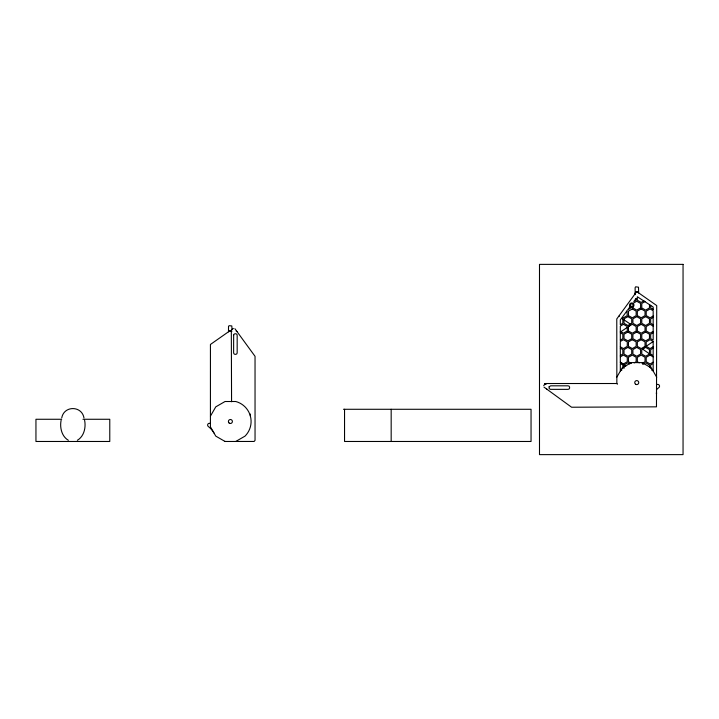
<?xml version="1.0" encoding="UTF-8"?>
<svg xmlns="http://www.w3.org/2000/svg" width="719" height="719" viewBox="0 0 719 719"><rect width="100%" height="100%" fill="white"/><g stroke="black" fill="none" stroke-linecap="round" stroke-linejoin="round"><path stroke-width="1.08" d="M635.102 293.541C634.841 291.671 637.87 291.24 638.499 292.759M231.042 331.324A1.114 1.114 0 0 0 229.523 331.064L210.433 344.464L210.424 426.843L215.772 436.118L225.047 441.475L254.131 441.457L255.047 440.361L255.038 356.318L234.897 328.7M616.848 383.595L616.776 318.948L636.117 292.426A1.114 1.114 0 0 1 637.636 292.166L656.717 305.566L656.474 406.837L571.578 407.224L543.959 387.083M232.057 329.545L231.797 325.941L229.055 325.689L228.516 326.462L228.498 331.756M638.652 292.858L638.499 287.205L635.65 286.791L635.102 287.753L635.219 294.637A1.105 1.105 0 0 1 635.308 293.496M61.124 420.238C59.641 427.428 61.636 436.37 68.368 440.298M231.86 329.706L232.273 329.185L231.806 329.913M61.744 417.928C63.91 405.471 81.813 405.471 83.979 417.928M228.651 331.648L229.613 330.866L231.869 331.567M210.424 416.139L215.772 406.864L225.047 401.508L235.76 401.508A20.689 20.689 0 0 1 245.035 436.118L235.796 441.448M616.767 377.241L622.124 367.966L631.39 362.61L642.103 362.61L651.378 367.966L656.726 377.241M231.455 329.904L233.378 328.439M543.699 385.564L545.685 383.515L616.767 383.515L617.45 384.198M545.991 384.216L544.66 384.153M621.62 318.149L620.317 319.928L620.317 324.736L622.834 323.289L622.834 318.841L621.62 318.149L622.834 319.02M630.087 306.627L627.624 309.979L631.713 307.381M545.092 384.018L544.445 384.458L545.73 384.09M545.029 384.063L544.445 384.467L545.649 384.072M545.065 383.694L545.263 383.595M620.883 331.729L627.274 327.388M628.46 326.534L632.307 324.314L636.153 326.534L636.153 330.974L632.307 333.194L628.46 330.974L628.46 326.534L629.853 325.635A1.114 1.114 0 0 0 629.853 323.793L624.02 319.829M643.649 348.014L645.365 346.846M646.219 346.261L653.176 341.534L650.066 339.701L646.219 341.92L646.219 346.36L650.066 348.58L653.176 346.783M77.355 440.298C84.087 436.37 86.082 427.428 84.599 420.238M633.062 303.373L636.746 301.243L640.593 303.463L640.593 307.903L636.746 310.123L632.9 307.903L632.9 307.058M644.008 300.803L641.186 302.429L637.34 300.209L637.34 296.758L653.176 307.04L653.176 309.727M645.105 301.549L641.779 303.463L641.779 307.903L645.626 310.123L649.473 307.903L649.473 304.523M653.176 316.018L650.066 317.816L646.219 315.596L646.219 311.156L650.066 308.936L653.176 310.725L653.176 332.025M653.176 317.394L650.668 318.841L650.668 323.289L653.176 324.736M620.317 340.114L622.834 338.667L622.834 334.227L620.317 332.771M653.176 331.405L650.066 333.194L646.219 330.974L646.219 326.534L650.066 324.314L653.176 326.111M620.317 355.501L622.834 354.054L622.834 349.605L620.317 348.158M620.317 356.876L623.427 355.078L627.274 357.298L627.274 361.738L623.427 363.958L620.317 362.169L623.292 364.434M624.02 368.326L624.02 364.991L627.867 362.771L629.79 363.877M621.998 369.917L620.317 370.887L620.317 363.544L622.834 364.991L622.834 368.326M634.23 362.852L636.153 361.738L636.153 357.298L632.307 355.078L628.46 357.298L628.46 361.738L631.345 363.41M642.148 363.41L645.033 361.738L645.033 357.298L641.186 355.078L637.34 357.298L637.34 361.738L639.263 362.852M642.741 364.434L645.626 362.771L649.473 364.991L649.473 367.211M653.176 362.169L650.066 363.958L646.219 361.738L646.219 357.298L650.066 355.078L653.176 356.876M618.637 316.36L619.365 316.216M656.726 384.395L657.795 384.395A1.78 1.78 0 0 1 658.883 387.577A22.199 22.199 0 0 0 656.456 389.743M656.177 393.14L656.717 393.14M343.439 409.282L531.044 409.282L531.044 441.475L344.545 441.475L344.545 409.282M61.672 419.267L35.95 419.267L35.95 441.475L109.773 441.475L109.773 419.267L82.928 419.267M210.424 423.293L209.355 423.293A1.78 1.78 0 0 0 208.276 426.475A22.199 22.199 0 0 1 213.956 432.964M225.344 441.475L224.795 441.322M236.2 331.117L237 331.558M653.176 309.35L650.668 307.903L650.668 305.332M620.317 331.405L623.427 333.194L627.274 330.974L627.274 326.534L623.427 324.314L620.317 326.111L620.317 340.491M620.317 346.783L623.427 348.58L627.274 346.36L627.274 341.92L623.427 339.701L620.317 341.489L620.317 362.789M651.504 369.917L653.176 370.887L653.176 363.544L650.668 364.991L650.668 368.326M649.473 353.82L643.649 349.847A1.114 1.114 0 0 1 643.37 348.284M650.398 354.449L652.25 355.707M624.029 364.982L625.341 365.962A1.114 1.114 0 0 1 625.692 366.393M546.817 389.186L546.404 388.575M231.572 401.759L231.32 330.425M653.176 341.489L653.176 347.412M653.176 356.336L653.176 362.789M391.172 409.282L391.172 441.475M250.383 414.054L250.383 416.139M233.648 335.108L233.621 352.696C233.351 354.952 237.45 354.952 237.171 352.696L237.171 335.413C237.459 333.319 233.747 333.104 233.648 335.108M549.109 386.813L549.172 388.575L550.368 389.347L567.956 389.365C570.212 389.635 570.212 385.537 567.956 385.815L550.673 385.815L549.109 386.813M626.914 310.95L622.33 317.187L623.427 317.816L627.274 315.596L626.914 310.95M636.153 298.376L633.807 301.567L636.153 300.209L636.153 298.376M632.307 308.936L628.46 311.156L628.46 315.596L632.307 317.816L636.153 315.596L636.153 311.156L632.307 308.936M627.867 316.621L624.02 318.841L624.02 323.289L627.867 325.509L631.713 323.289L631.713 318.841L627.867 316.621M641.186 308.936L637.34 311.156L637.34 315.596L641.186 317.816L645.033 315.596L645.033 311.156L641.186 308.936M636.746 316.621L632.9 318.841L632.9 323.289L636.746 325.509L640.593 323.289L640.593 318.841L636.746 316.621M645.626 316.621L641.779 318.841L641.779 323.289L645.626 325.509L649.473 323.289L649.473 318.841L645.626 316.621M627.867 332.007L624.02 334.227L624.02 338.667L627.867 340.887L631.713 338.667L631.713 334.227L627.867 332.007M641.186 324.314L637.34 326.534L637.34 330.974L641.186 333.194L645.033 330.974L645.033 326.534L641.186 324.314M636.746 332.007L632.9 334.227L632.9 338.667L636.746 340.887L640.593 338.667L640.593 334.227L636.746 332.007M632.307 339.701L628.46 341.92L628.46 346.36L632.307 348.58L636.153 346.36L636.153 341.92L632.307 339.701M645.626 332.007L641.779 334.227L641.779 338.667L645.626 340.887L649.473 338.667L649.473 334.227L645.626 332.007M627.867 347.385L624.02 349.605L624.02 354.054L627.867 356.273L631.713 354.054L631.713 349.605L627.867 347.385M641.186 339.701L637.34 341.92L637.34 346.36L641.186 348.58L645.033 346.36L645.033 341.92L641.186 339.701M653.176 332.771L650.668 334.227L650.668 338.667L653.176 340.114L653.176 332.771M636.746 347.385L632.9 349.605L632.9 354.054L636.746 356.273L640.593 354.054L640.593 349.605L636.746 347.385M645.626 347.385L641.779 349.605L641.779 354.054L645.626 356.273L649.473 354.054L649.473 349.605L645.626 347.385M653.176 348.158L650.668 349.605L650.668 354.054L653.176 355.501L653.176 348.158M683.05 264.376L539.493 264.376L539.493 454.624L683.05 454.624L683.05 264.376M630.419 306.941A2.22 2.22 0 0 0 633.96 305.422A2.22 2.22 0 0 0 630.878 303.121A2.22 2.22 0 0 0 630.419 306.941M631.084 306.312A1.33 1.33 0 0 0 633.088 305.162A1.33 1.33 0 0 0 631.084 304.011A1.33 1.33 0 0 0 631.084 306.312M635.677 384.279A1.995 1.995 0 0 0 638.742 382.679A1.995 1.995 0 0 0 635.821 380.818A1.995 1.995 0 0 0 635.677 384.279M229.127 423.024A1.995 1.995 0 0 0 232.372 421.828A1.995 1.995 0 0 0 229.712 419.617A1.995 1.995 0 0 0 229.127 423.024"/></g></svg>
